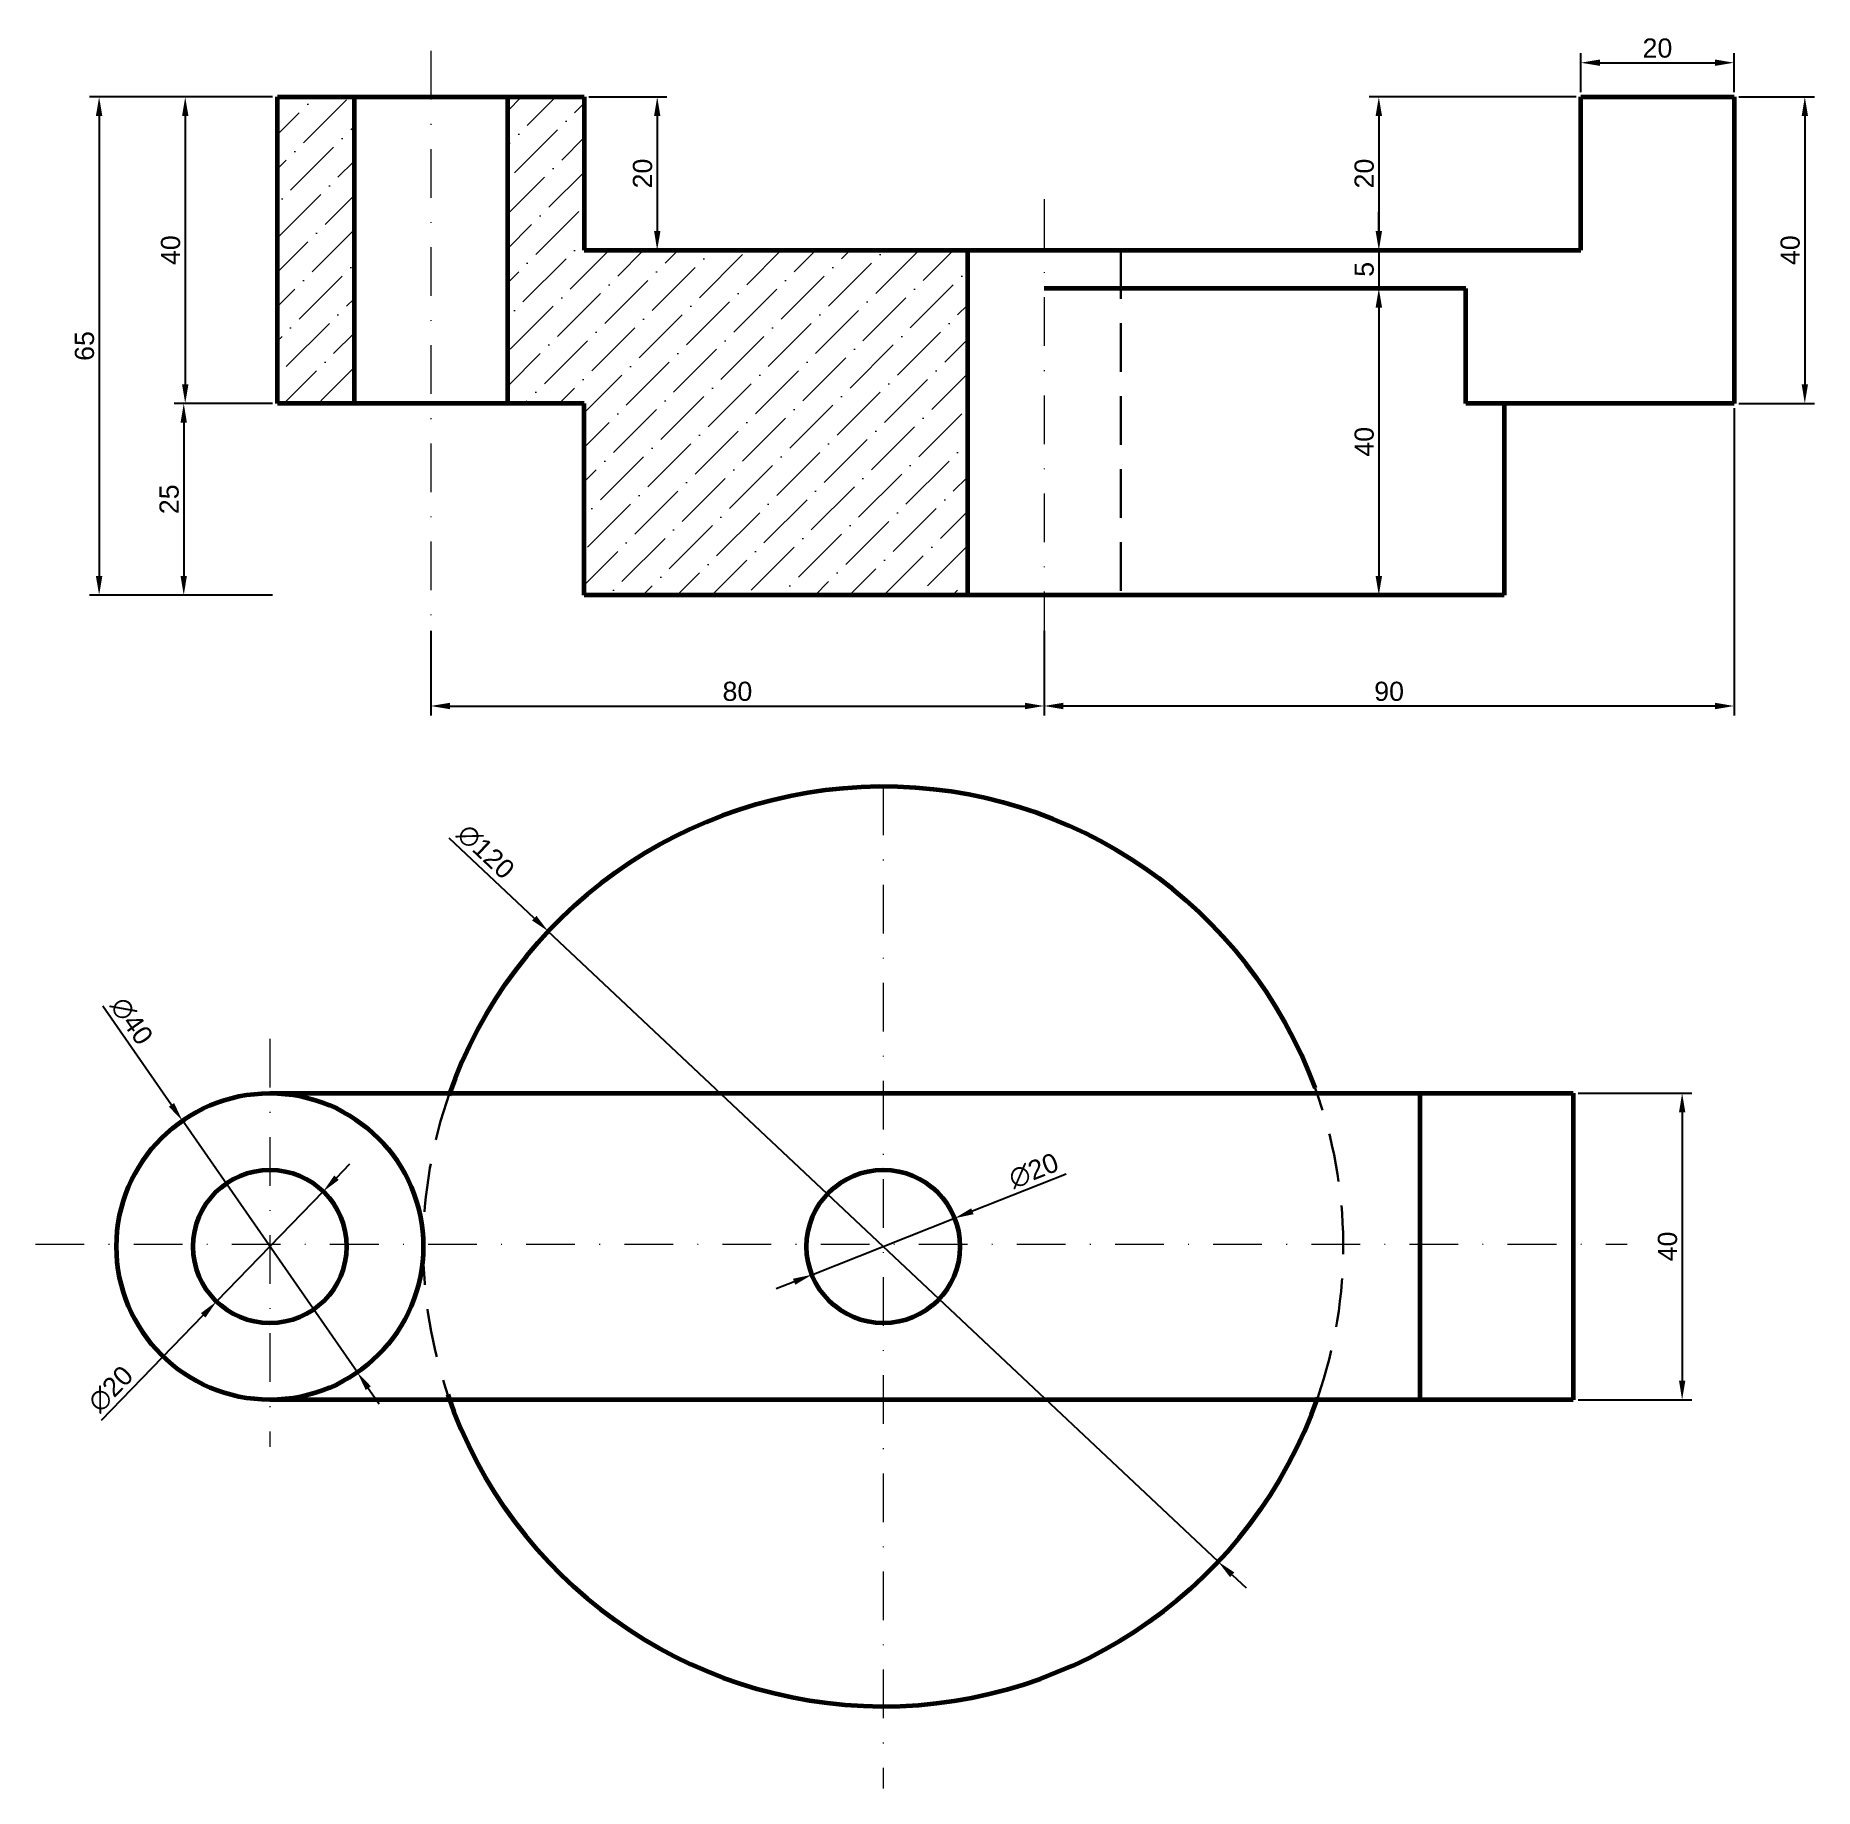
# Model space of a CAD drawing. Header units: millimetres. Extents: x 2970 to 3202, y 1079 to 1308.
import ezdxf

# ---------------------------------------------------------------- set-up
doc = ezdxf.new("R2010")
doc.units = ezdxf.units.MM
doc.linetypes.add('TRACEJADA2', pattern=[9.525, 6.35, -3.175])
doc.linetypes.add('TRAÇOPONTO2', pattern=[12.7, 6.35, -3.175, 0, -3.175])
for name, color, linetype, lineweight in [('contornos', 7, 'Continuous', 60), ('contornosNVisiveis', 7, 'TRACEJADA2', 30), ('cotas', 1, 'Continuous', 20), ('hachuras', 9, 'Continuous', 20), ('linhasCentro', 5, 'TRAÇOPONTO2', 20)]:
    doc.layers.add(name, color=color, linetype=linetype, lineweight=lineweight)
doc.styles.get("Standard").update_dxf_attribs({"font": 'arial.ttf'})
doc.dimstyles.new('ISO-25', dxfattribs={"dimtxt": 2.5, "dimasz": 2.5, "dimexe": 1.25, "dimexo": 0.625, "dimtad": 1, "dimtxsty": 'Standard', "dimcen": 2.5, "dimadec": 0, "dimazin": 0, "dimtfac": 1, "dimtmove": 0, "dimatfit": 3, "dimfxl": 1, "dimarcsym": 0})

# ---------------------------------------------------------------- blocks, each defined once
blk = doc.blocks.new('*D2')
at = {"layer": 'cotas', "color": 0, "lineweight": -2, "transparency": 16777216}
for p, q in [((3000.43, 1299.71), (2987.78, 1299.71)), ((2989.03, 1297.21), (2989.03, 1262.21)), ((3000.43, 1259.71), (2987.78, 1259.71))]:
    blk.add_line(p, q, dxfattribs=at)
at = {"layer": 'cotas', "color": 0, "transparency": 16777216}
for points in [[(2988.62, 1297.21), (2989.45, 1297.21), (2989.03, 1299.71)], [(2988.62, 1262.21), (2989.45, 1262.21), (2989.03, 1259.71)]]:
    blk.add_solid(points, dxfattribs=at)
at = {"layer": 'Defpoints', "color": 0, "transparency": 16777216}
for p in [(3001.05, 1299.71), (2989.03, 1259.71), (3001.05, 1259.71)]:
    blk.add_point(p, dxfattribs=at)
at = {"layer": 'cotas', "color": 0, "transparency": 16777216, "insert": (2987.13, 1279.71), "char_height": 2.5, "attachment_point": 5, "rotation": 90}
blk.add_mtext('40', dxfattribs=at)
blk = doc.blocks.new('*D3')
at = {"layer": 'cotas', "color": 0, "lineweight": -2, "transparency": 16777216}
for p, q in [((3000.43, 1299.71), (2976.55, 1299.71)), ((2977.8, 1297.21), (2977.8, 1237.21)), ((3000.43, 1234.71), (2976.55, 1234.71))]:
    blk.add_line(p, q, dxfattribs=at)
at = {"layer": 'cotas', "color": 0, "transparency": 16777216}
for points in [[(2977.38, 1297.21), (2978.22, 1297.21), (2977.8, 1299.71)], [(2977.38, 1237.21), (2978.22, 1237.21), (2977.8, 1234.71)]]:
    blk.add_solid(points, dxfattribs=at)
at = {"layer": 'Defpoints', "color": 0, "transparency": 16777216}
for p in [(3001.05, 1299.71), (2977.8, 1234.71), (3001.05, 1234.71)]:
    blk.add_point(p, dxfattribs=at)
at = {"layer": 'cotas', "color": 0, "transparency": 16777216, "insert": (2975.9, 1267.21), "char_height": 2.5, "attachment_point": 5, "rotation": 90}
blk.add_mtext('65', dxfattribs=at)
blk = doc.blocks.new('*D4')
at = {"layer": 'cotas', "color": 0, "lineweight": -2, "transparency": 16777216}
for p, q in [((3000.43, 1259.71), (2987.59, 1259.71)), ((2988.84, 1257.21), (2988.84, 1237.21)), ((3000.43, 1234.71), (2987.59, 1234.71))]:
    blk.add_line(p, q, dxfattribs=at)
at = {"layer": 'cotas', "color": 0, "transparency": 16777216}
for points in [[(2988.42, 1257.21), (2989.25, 1257.21), (2988.84, 1259.71)], [(2988.42, 1237.21), (2989.25, 1237.21), (2988.84, 1234.71)]]:
    blk.add_solid(points, dxfattribs=at)
at = {"layer": 'Defpoints', "color": 0, "transparency": 16777216}
for p in [(3001.05, 1259.71), (2988.84, 1234.71), (3001.05, 1234.71)]:
    blk.add_point(p, dxfattribs=at)
at = {"layer": 'cotas', "color": 0, "transparency": 16777216, "insert": (2986.94, 1247.21), "char_height": 2.5, "attachment_point": 5, "rotation": 90}
blk.add_mtext('25', dxfattribs=at)
blk = doc.blocks.new('*D5')
at = {"layer": 'cotas', "color": 0, "lineweight": -2, "transparency": 16777216}
for p, q in [((3021.05, 1230.06), (3021.05, 1218.99)), ((3101.05, 1230.06), (3101.05, 1218.99)), ((3023.55, 1220.24), (3098.55, 1220.24))]:
    blk.add_line(p, q, dxfattribs=at)
at = {"layer": 'cotas', "color": 0, "transparency": 16777216}
for points in [[(3023.55, 1220.66), (3023.55, 1219.82), (3021.05, 1220.24)], [(3098.55, 1220.66), (3098.55, 1219.82), (3101.05, 1220.24)]]:
    blk.add_solid(points, dxfattribs=at)
at = {"layer": 'Defpoints', "color": 0, "transparency": 16777216}
for p in [(3021.05, 1230.68), (3101.05, 1230.68), (3101.05, 1220.24)]:
    blk.add_point(p, dxfattribs=at)
at = {"layer": 'cotas', "color": 0, "transparency": 16777216, "insert": (3061.05, 1222.14), "char_height": 2.5, "attachment_point": 5}
blk.add_mtext('80', dxfattribs=at)
blk = doc.blocks.new('*D6')
at = {"layer": 'cotas', "color": 0, "lineweight": -2, "transparency": 16777216}
for p, q in [((3191.05, 1259.08), (3191.05, 1218.99)), ((3101.05, 1225.35), (3101.05, 1218.99)), ((3188.55, 1220.24), (3103.55, 1220.24))]:
    blk.add_line(p, q, dxfattribs=at)
at = {"layer": 'cotas', "color": 0, "transparency": 16777216}
for points in [[(3103.55, 1220.66), (3103.55, 1219.82), (3101.05, 1220.24)], [(3188.55, 1220.66), (3188.55, 1219.82), (3191.05, 1220.24)]]:
    blk.add_solid(points, dxfattribs=at)
at = {"layer": 'Defpoints', "color": 0, "transparency": 16777216}
for p in [(3191.05, 1259.71), (3101.05, 1225.97), (3101.05, 1220.24)]:
    blk.add_point(p, dxfattribs=at)
at = {"layer": 'cotas', "color": 0, "transparency": 16777216, "insert": (3146.05, 1222.14), "char_height": 2.5, "attachment_point": 5}
blk.add_mtext('90', dxfattribs=at)
blk = doc.blocks.new('*D7')
at = {"layer": 'cotas', "color": 0, "lineweight": -2, "transparency": 16777216}
for p, q in [((3041.68, 1299.71), (3051.84, 1299.71)), ((3050.59, 1297.21), (3050.59, 1282.21)), ((3041.68, 1279.71), (3051.84, 1279.71))]:
    blk.add_line(p, q, dxfattribs=at)
at = {"layer": 'cotas', "color": 0, "transparency": 16777216}
for points in [[(3050.18, 1297.21), (3051.01, 1297.21), (3050.59, 1299.71)], [(3050.18, 1282.21), (3051.01, 1282.21), (3050.59, 1279.71)]]:
    blk.add_solid(points, dxfattribs=at)
at = {"layer": 'Defpoints', "color": 0, "transparency": 16777216}
for p in [(3041.05, 1299.71), (3041.05, 1279.71), (3050.59, 1279.71)]:
    blk.add_point(p, dxfattribs=at)
at = {"layer": 'cotas', "color": 0, "transparency": 16777216, "insert": (3048.69, 1289.71), "char_height": 2.5, "attachment_point": 5, "rotation": 90}
blk.add_mtext('20', dxfattribs=at)
blk = doc.blocks.new('*D8')
at = {"layer": 'cotas', "color": 0, "lineweight": -2, "transparency": 16777216}
for p, q in [((3171.05, 1300.33), (3171.05, 1305.42)), ((3173.55, 1304.17), (3188.55, 1304.17)), ((3191.05, 1300.33), (3191.05, 1305.42))]:
    blk.add_line(p, q, dxfattribs=at)
at = {"layer": 'cotas', "color": 0, "transparency": 16777216}
for points in [[(3173.55, 1304.59), (3173.55, 1303.76), (3171.05, 1304.17)], [(3188.55, 1304.59), (3188.55, 1303.76), (3191.05, 1304.17)]]:
    blk.add_solid(points, dxfattribs=at)
at = {"layer": 'Defpoints', "color": 0, "transparency": 16777216}
for p in [(3191.05, 1304.17), (3171.05, 1299.71), (3191.05, 1299.71)]:
    blk.add_point(p, dxfattribs=at)
at = {"layer": 'cotas', "color": 0, "transparency": 16777216, "insert": (3181.05, 1306.07), "char_height": 2.5, "attachment_point": 5}
blk.add_mtext('20', dxfattribs=at)
blk = doc.blocks.new('*D9')
at = {"layer": 'cotas', "color": 0, "lineweight": -2, "transparency": 16777216}
for p, q in [((3191.68, 1299.71), (3201.52, 1299.71)), ((3200.27, 1297.21), (3200.27, 1262.21)), ((3191.68, 1259.71), (3201.52, 1259.71))]:
    blk.add_line(p, q, dxfattribs=at)
at = {"layer": 'cotas', "color": 0, "transparency": 16777216}
for points in [[(3199.86, 1297.21), (3200.69, 1297.21), (3200.27, 1299.71)], [(3199.86, 1262.21), (3200.69, 1262.21), (3200.27, 1259.71)]]:
    blk.add_solid(points, dxfattribs=at)
at = {"layer": 'Defpoints', "color": 0, "transparency": 16777216}
for p in [(3191.05, 1299.71), (3191.05, 1259.71), (3200.27, 1259.71)]:
    blk.add_point(p, dxfattribs=at)
at = {"layer": 'cotas', "color": 0, "transparency": 16777216, "insert": (3198.37, 1279.71), "char_height": 2.5, "attachment_point": 5, "rotation": 90}
blk.add_mtext('40', dxfattribs=at)
blk = doc.blocks.new('*D10')
at = {"layer": 'cotas', "color": 0, "lineweight": -2, "transparency": 16777216}
for p, q in [((3170.43, 1299.71), (3143.46, 1299.71)), ((3144.71, 1297.21), (3144.71, 1282.21)), ((3170.43, 1279.71), (3143.46, 1279.71))]:
    blk.add_line(p, q, dxfattribs=at)
at = {"layer": 'cotas', "color": 0, "transparency": 16777216}
for points in [[(3144.29, 1297.21), (3145.13, 1297.21), (3144.71, 1299.71)], [(3144.29, 1282.21), (3145.13, 1282.21), (3144.71, 1279.71)]]:
    blk.add_solid(points, dxfattribs=at)
at = {"layer": 'Defpoints', "color": 0, "transparency": 16777216}
for p in [(3171.05, 1299.71), (3144.71, 1279.71), (3171.05, 1279.71)]:
    blk.add_point(p, dxfattribs=at)
at = {"layer": 'cotas', "color": 0, "transparency": 16777216, "insert": (3142.81, 1289.71), "char_height": 2.5, "attachment_point": 5, "rotation": 90}
blk.add_mtext('20', dxfattribs=at)
blk = doc.blocks.new('*D11')
at = {"layer": 'cotas', "color": 0, "lineweight": -2, "transparency": 16777216}
for p, q in [((3144.71, 1282.21), (3144.71, 1284.71)), ((3144.09, 1279.71), (3143.46, 1279.71)), ((3144.71, 1279.71), (3144.71, 1274.71)), ((3144.09, 1274.71), (3143.46, 1274.71)), ((3144.71, 1272.21), (3144.71, 1269.71))]:
    blk.add_line(p, q, dxfattribs=at)
at = {"layer": 'cotas', "color": 0, "transparency": 16777216}
for points in [[(3144.29, 1282.21), (3145.13, 1282.21), (3144.71, 1279.71)], [(3144.29, 1272.21), (3145.13, 1272.21), (3144.71, 1274.71)]]:
    blk.add_solid(points, dxfattribs=at)
at = {"layer": 'Defpoints', "color": 0, "transparency": 16777216}
for p in [(3144.71, 1279.71), (3144.71, 1274.71), (3144.71, 1274.71)]:
    blk.add_point(p, dxfattribs=at)
at = {"layer": 'cotas', "color": 0, "transparency": 16777216, "insert": (3142.81, 1277.21), "char_height": 2.5, "attachment_point": 5, "rotation": 90}
blk.add_mtext('5', dxfattribs=at)
blk = doc.blocks.new('*D12')
at = {"layer": 'cotas', "color": 0, "lineweight": -2, "transparency": 16777216}
for p, q in [((3145.34, 1274.71), (3145.96, 1274.71)), ((3144.71, 1272.21), (3144.71, 1237.21)), ((3145.34, 1234.71), (3145.96, 1234.71))]:
    blk.add_line(p, q, dxfattribs=at)
at = {"layer": 'cotas', "color": 0, "transparency": 16777216}
for points in [[(3144.29, 1272.21), (3145.13, 1272.21), (3144.71, 1274.71)], [(3144.29, 1237.21), (3145.13, 1237.21), (3144.71, 1234.71)]]:
    blk.add_solid(points, dxfattribs=at)
at = {"layer": 'Defpoints', "color": 0, "transparency": 16777216}
for p in [(3144.71, 1274.71), (3144.71, 1234.71), (3144.71, 1234.71)]:
    blk.add_point(p, dxfattribs=at)
at = {"layer": 'cotas', "color": 0, "transparency": 16777216, "insert": (3142.81, 1254.71), "char_height": 2.5, "attachment_point": 5, "rotation": 90}
blk.add_mtext('40', dxfattribs=at)
blk = doc.blocks.new('*D13')
at = {"layer": 'cotas', "color": 0, "lineweight": -2, "transparency": 16777216}
for p, q in [((3008.77, 1158.7), (3010.51, 1160.49)), ((3007.03, 1156.9), (2993.11, 1142.54)), ((2978.11, 1127.04), (2991.38, 1140.74))]:
    blk.add_line(p, q, dxfattribs=at)
at = {"layer": 'cotas', "color": 0, "transparency": 16777216}
for points in [[(3008.47, 1158.99), (3009.07, 1158.41), (3007.03, 1156.9)], [(2991.08, 1141.03), (2991.67, 1140.45), (2993.11, 1142.54)]]:
    blk.add_solid(points, dxfattribs=at)
at = {"layer": 'Defpoints', "color": 0, "transparency": 16777216}
for p in [(3007.03, 1156.9), (2993.11, 1142.54)]:
    blk.add_point(p, dxfattribs=at)
at = {"layer": 'cotas', "color": 0, "transparency": 16777216, "insert": (2979.32, 1131.12), "char_height": 2.5, "attachment_point": 5, "rotation": 45.915}
blk.add_mtext('∅20', dxfattribs=at)
blk = doc.blocks.new('*D14')
at = {"layer": 'cotas', "color": 0, "lineweight": -2, "transparency": 16777216}
for p, q in [((2978.27, 1181.1), (2987.23, 1168.2)), ((3011.48, 1133.29), (2988.66, 1166.14)), ((3012.91, 1131.24), (3014.33, 1129.19))]:
    blk.add_line(p, q, dxfattribs=at)
at = {"layer": 'cotas', "color": 0, "transparency": 16777216}
for points in [[(2987.58, 1168.44), (2986.89, 1167.96), (2988.66, 1166.14)], [(3013.25, 1131.48), (3012.57, 1131), (3011.48, 1133.29)]]:
    blk.add_solid(points, dxfattribs=at)
at = {"layer": 'Defpoints', "color": 0, "transparency": 16777216}
for p in [(2988.66, 1166.14), (3011.48, 1133.29)]:
    blk.add_point(p, dxfattribs=at)
at = {"layer": 'cotas', "color": 0, "transparency": 16777216, "insert": (2982.04, 1179.13), "char_height": 2.5, "attachment_point": 5, "rotation": 304.7875}
blk.add_mtext('∅40', dxfattribs=at)
blk = doc.blocks.new('*D15')
at = {"layer": 'cotas', "color": 0, "lineweight": -2, "transparency": 16777216}
for p, q in [((3023.41, 1203.05), (3034.56, 1192.55)), ((3123.76, 1108.6), (3036.38, 1190.84)), ((3125.58, 1106.88), (3127.4, 1105.17))]:
    blk.add_line(p, q, dxfattribs=at)
at = {"layer": 'cotas', "color": 0, "transparency": 16777216}
for points in [[(3034.84, 1192.86), (3034.27, 1192.25), (3036.38, 1190.84)], [(3125.87, 1107.19), (3125.3, 1106.58), (3123.76, 1108.6)]]:
    blk.add_solid(points, dxfattribs=at)
at = {"layer": 'Defpoints', "color": 0, "transparency": 16777216}
for p in [(3036.38, 1190.84), (3123.76, 1108.6)]:
    blk.add_point(p, dxfattribs=at)
at = {"layer": 'cotas', "color": 0, "transparency": 16777216, "insert": (3028.22, 1201.23), "char_height": 2.5, "attachment_point": 5, "rotation": 316.736}
blk.add_mtext('∅120', dxfattribs=at)
blk = doc.blocks.new('*D16')
at = {"layer": 'cotas', "color": 0, "lineweight": -2, "transparency": 16777216}
for p, q in [((3103.93, 1159.16), (3091.7, 1154.32)), ((3070.77, 1146.04), (3089.37, 1153.4)), ((3068.45, 1145.12), (3066.12, 1144.2))]:
    blk.add_line(p, q, dxfattribs=at)
at = {"layer": 'cotas', "color": 0, "transparency": 16777216}
for points in [[(3091.54, 1154.7), (3091.85, 1153.93), (3089.37, 1153.4)], [(3068.29, 1145.51), (3068.6, 1144.73), (3070.77, 1146.04)]]:
    blk.add_solid(points, dxfattribs=at)
at = {"layer": 'Defpoints', "color": 0, "transparency": 16777216}
for p in [(3089.37, 1153.4), (3070.77, 1146.04)]:
    blk.add_point(p, dxfattribs=at)
at = {"layer": 'cotas', "color": 0, "transparency": 16777216, "insert": (3099.7, 1159.6), "char_height": 2.5, "attachment_point": 5, "rotation": 21.5819}
blk.add_mtext('∅20', dxfattribs=at)
blk = doc.blocks.new('*D17')
at = {"layer": 'cotas', "color": 0, "lineweight": -2, "transparency": 16777216}
for p, q in [((3170.7, 1169.72), (3185.52, 1169.72)), ((3184.27, 1167.22), (3184.27, 1132.22)), ((3170.7, 1129.72), (3185.52, 1129.72))]:
    blk.add_line(p, q, dxfattribs=at)
at = {"layer": 'cotas', "color": 0, "transparency": 16777216}
for points in [[(3183.86, 1167.22), (3184.69, 1167.22), (3184.27, 1169.72)], [(3183.86, 1132.22), (3184.69, 1132.22), (3184.27, 1129.72)]]:
    blk.add_solid(points, dxfattribs=at)
at = {"layer": 'Defpoints', "color": 0, "transparency": 16777216}
for p in [(3170.07, 1169.72), (3170.07, 1129.72), (3184.27, 1129.72)]:
    blk.add_point(p, dxfattribs=at)
at = {"layer": 'cotas', "color": 0, "transparency": 16777216, "insert": (3182.37, 1149.72), "char_height": 2.5, "attachment_point": 5, "rotation": 90}
blk.add_mtext('40', dxfattribs=at)

msp = doc.modelspace()

# ---------------------------------------------------------------- hatches: boundary and pattern name
at = {"layer": 'hachuras'}
h = msp.add_hatch(dxfattribs=at)
h.set_pattern_fill('ANSI36', color=256, style=0)
h.paths.add_polyline_path([(3011.053, 1299.709), (3001.053, 1299.709), (3001.053, 1259.709), (3011.053, 1259.709)])
h.paths.add_polyline_path([(3091.053, 1279.709), (3041.053, 1279.709), (3041.053, 1299.709), (3031.053, 1299.709), (3031.053, 1259.709), (3041.053, 1259.709), (3041.053, 1234.709), (3091.053, 1234.709)])

# ---------------------------------------------------------------- linework, layer by layer
at = {"layer": 'contornos'}
for p, q in [((3001.053, 1259.709), (3001.053, 1299.709)), ((3001.053, 1299.709), (3011.053, 1299.709)), ((3011.053, 1299.709), (3031.053, 1299.709)), ((3011.053, 1299.709), (3011.053, 1259.709)), ((3031.053, 1299.709), (3041.053, 1299.709)), ((3031.053, 1299.709), (3031.053, 1259.709)), ((3041.053, 1299.709), (3041.053, 1279.709)), ((3171.053, 1279.709), (3171.053, 1299.709)), ((3171.053, 1299.709), (3191.053, 1299.709)), ((3191.053, 1299.709), (3191.053, 1259.709)), ((3041.053, 1279.709), (3091.053, 1279.709)), ((3091.053, 1279.709), (3091.053, 1234.709)), ((3091.053, 1279.709), (3171.053, 1279.709)), ((3156.053, 1274.709), (3101.053, 1274.709)), ((3156.053, 1259.709), (3156.053, 1274.709)), ((3041.053, 1259.709), (3001.053, 1259.709)), ((3041.053, 1234.709), (3041.053, 1259.709)), ((3161.053, 1259.709), (3156.053, 1259.709)), ((3191.053, 1259.709), (3161.053, 1259.709)), ((3161.053, 1259.709), (3161.053, 1234.709)), ((3091.053, 1234.709), (3041.053, 1234.709)), ((3161.053, 1234.709), (3091.053, 1234.709)), ((3000.072, 1169.719), (3150.072, 1169.719)), ((3150.072, 1169.719), (3170.072, 1169.719)), ((3150.072, 1169.719), (3150.072, 1129.719)), ((3170.072, 1169.719), (3170.072, 1129.719)), ((3150.072, 1129.719), (3000.072, 1129.719)), ((3170.072, 1129.719), (3150.072, 1129.719))]:
    msp.add_line(p, q, dxfattribs=at)
for centre, radius in [((3000.072, 1149.719), 20), ((3000.072, 1149.719), 10), ((3080.072, 1149.719), 10)]:
    msp.add_circle(centre, radius, dxfattribs=at)
for start, end in [(20.12116, 160.8326), (198.78761, 340.85058)]:
    msp.add_arc((3080.072, 1149.719), 60, start, end, dxfattribs=at)
at = {"layer": 'contornosNVisiveis'}
msp.add_line((3101.053, 1279.709), (3111.053, 1279.709), dxfattribs=at)
at = {"layer": 'contornosNVisiveis', "linetype": 'TRACEJADA2'}
msp.add_line((3111.053, 1279.709), (3111.053, 1234.709), dxfattribs=at)
at = {"layer": 'contornosNVisiveis'}
for start, end in [(160.52878, 199.11161), (340.85058, 20.12116)]:
    msp.add_arc((3080.072, 1149.719), 60, start, end, dxfattribs=at)
at = {"layer": 'linhasCentro'}
for p, q in [((3021.053, 1305.701), (3021.053, 1230.682)), ((3101.053, 1286.368), (3101.053, 1228.943)), ((3080.072, 1209.717), (3080.072, 1079.011)), ((3000.072, 1176.802), (3000.072, 1123.57)), ((2969.512, 1150.03), (3177.103, 1150.03))]:
    msp.add_line(p, q, dxfattribs=at)

# ---------------------------------------------------------------- dimensions: what is measured, and where the dimension line sits
at = {"layer": 'cotas'}
for base, p1, p2, picture, middle in [((3191.053, 1304.172), (3171.053, 1299.709), (3191.053, 1299.709), '*D8', (3181.053, 1306.074)), ((3101.053, 1220.241), (3191.053, 1259.709), (3101.053, 1225.974), '*D6', (3146.053, 1222.142)), ((3101.053, 1220.241), (3021.053, 1230.682), (3101.053, 1230.682), '*D5', (3061.053, 1222.142))]:
    dim = msp.add_linear_dim(base=base, p1=p1, p2=p2, dimstyle='ISO-25', dxfattribs=at)
    dim.commit()
    dim.dimension.update_dxf_attribs({"geometry": picture, "text_midpoint": middle})
for base, p1, p2, picture, middle in [((2977.802, 1234.709), (3001.053, 1299.709), (3001.053, 1234.709), '*D3', (2975.9, 1267.209)), ((2989.034, 1259.709), (3001.053, 1299.709), (3001.053, 1259.709), '*D2', (2987.133, 1279.709)), ((3050.592, 1279.709), (3041.053, 1299.709), (3041.053, 1279.709), '*D7', (3048.691, 1289.709)), ((3200.274, 1259.709), (3191.053, 1299.709), (3191.053, 1259.709), '*D9', (3198.373, 1279.709)), ((3144.709, 1274.709), (3144.712, 1279.709), (3144.712, 1274.709), '*D11', (3142.813, 1277.209)), ((3144.712, 1234.709), (3144.712, 1274.709), (3144.712, 1234.709), '*D12', (3142.81, 1254.709)), ((2988.837, 1234.709), (3001.053, 1259.709), (3001.053, 1234.709), '*D4', (2986.935, 1247.209)), ((3184.272, 1129.719), (3170.072, 1169.719), (3170.072, 1129.719), '*D17', (3182.37, 1149.719))]:
    dim = msp.add_linear_dim(base=base, p1=p1, p2=p2, angle=90, dimstyle='ISO-25', dxfattribs=at)
    dim.commit()
    dim.dimension.update_dxf_attribs({"geometry": picture, "text_midpoint": middle})
dim = msp.add_linear_dim(base=(3144.712, 1279.709), p1=(3171.053, 1299.709), p2=(3171.053, 1279.709), angle=90, dimstyle='ISO-25', dxfattribs=at)
dim.commit()
dim.dimension.update_dxf_attribs({"geometry": '*D10', "text_midpoint": (3144.712, 1289.709), "dimtype": 160})
for p1, p2, picture, middle in [((3123.764, 1108.597), (3036.379, 1190.841), '*D15', (3026.865, 1199.795)), ((3011.482, 1133.293), (2988.661, 1166.144), '*D14', (2980.422, 1178.004)), ((3070.773, 1146.041), (3089.371, 1153.397), '*D16', (3100.425, 1157.77)), ((3007.029, 1156.902), (2993.114, 1142.536), '*D13', (2980.734, 1129.753))]:
    dim = msp.add_diameter_dim_2p(p1=p1, p2=p2, dimstyle='ISO-25', dxfattribs=at)
    dim.commit()
    dim.dimension.update_dxf_attribs({"geometry": picture, "text_midpoint": middle, "dimtype": 163})

doc.saveas('drawing.dxf')
